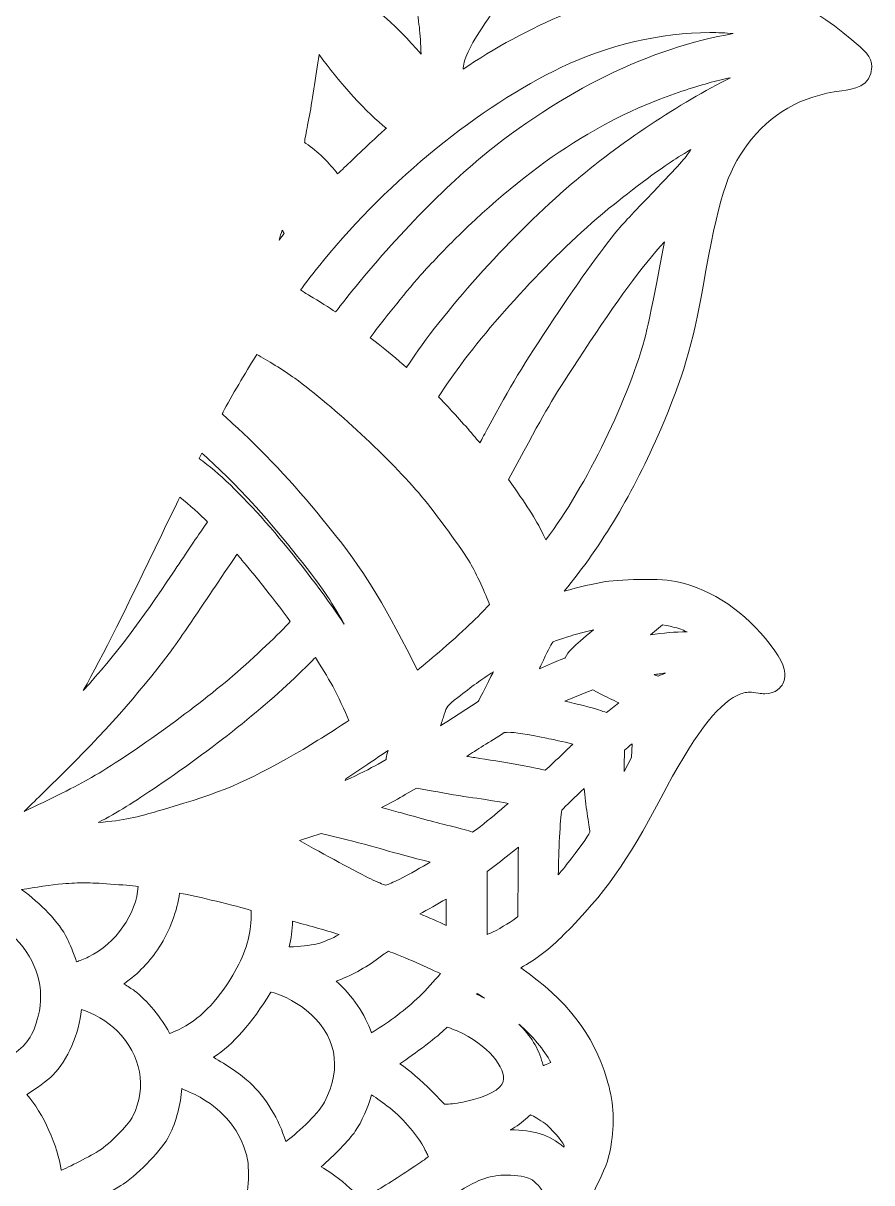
# Model space of a CAD drawing. Header units: inches. Extents: x -31 to 539, y 494 to 599.
# Drawn here: x 273.79 to 304.33, y 515.79 to 557.51 of the extents above; entities that cross this region are included whole.
import ezdxf

# ---------------------------------------------------------------- set-up
doc = ezdxf.new("R2010")
doc.units = ezdxf.units.IN
doc.header["$MEASUREMENT"] = 0
doc.layers.add('Feather', color=7, linetype='Continuous')

msp = doc.modelspace()

# ---------------------------------------------------------------- linework, layer by layer
at = {"layer": 'Feather', "lineweight": 0}
for points, knots in [([(303.615, 556.913), (301.877, 558.362), (300.657, 558.827), (298.592, 558.827), (298.442, 558.827), (298.282, 558.825), (298.117, 558.82), (297.022, 558.786), (296.272, 558.691), (295.437, 558.478), (295.388, 558.465), (295.338, 558.452), (295.291, 558.441), (295.161, 559.661), (294.996, 560.38), (294.533, 561.794), (294.021, 563.355), (293.362, 564.766), (292.101, 566.999), (291.462, 568.13), (289.687, 571.624), (289.266, 572.579), (288.834, 573.558), (288.352, 574.886), (288.168, 575.6), (287.981, 576.323), (287.935, 577.32), (288.058, 577.97), (288.177, 578.6), (288.404, 579.261), (288.622, 579.615), (288.747, 579.818), (289.127, 580.433), (288.673, 580.888), (288.53, 581.03), (288.357, 581.103), (288.159, 581.103), (287.91, 581.103), (287.637, 580.984), (287.22, 580.766), (286.026, 580.14), (285.25, 579.472), (284.626, 578.532), (283.862, 577.383), (283.282, 575.619), (282.948, 573.432), (282.948, 573.432), (282.936, 573.353), (282.936, 573.353), (282.933, 573.358), (282.93, 573.363), (282.928, 573.368), (282.256, 574.503), (280.923, 576.503), (280.186, 577.482), (278.981, 579.084), (277.038, 581.322), (275.666, 582.687), (272.86, 585.479), (270.854, 586.891), (267.077, 588.73), (265.64, 589.43), (265.055, 589.676), (262.908, 590.483), (261.358, 591.066), (260.877, 591.291), (260.2, 591.754), (258.68, 592.793), (257.955, 594.091), (258.045, 595.61), (258.063, 595.919), (258.116, 596.374), (258.16, 596.606), (258.317, 597.425), (258.388, 597.799), (258.059, 598.094), (257.883, 598.251), (257.691, 598.324), (257.453, 598.324), (257.421, 598.324), (257.387, 598.323), (257.351, 598.32), (256.829, 598.283), (255.395, 596.872), (255.382, 596.858), (254.575, 596.012), (254.054, 595.117), (253.742, 594.041), (253.497, 593.193), (253.442, 592.794), (253.438, 591.794), (253.437, 591.622), (253.434, 591.471), (253.43, 591.345), (253.291, 591.364), (253.12, 591.39), (252.923, 591.423), (251.78, 591.611), (250.651, 591.695), (249.262, 591.695), (248.928, 591.695), (248.584, 591.69), (248.209, 591.681), (246.413, 591.633), (246.342, 591.629), (245.654, 591.537), (241.603, 590.994), (239.881, 590.665), (237.639, 590.007), (234.839, 589.185), (232.251, 588.125), (229.494, 586.672), (225.988, 584.823), (224.854, 584.306), (222.752, 583.598), (221.38, 583.135), (220.415, 582.947), (219.42, 582.947), (219.162, 582.947), (218.897, 582.959), (218.61, 582.984), (217.766, 583.059), (217.266, 583.188), (216.766, 583.46), (215.954, 583.9), (215.761, 584.005), (215.517, 584.005), (215.438, 584.005), (215.373, 583.991), (215.331, 583.98), (215.083, 583.918), (214.667, 583.719), (214.668, 583.086), (214.668, 582.625), (215.077, 581.204), (215.328, 580.69), (215.872, 579.574), (217.14, 578.643), (219.096, 577.925), (219.136, 577.91), (219.175, 577.896), (219.214, 577.881), (218.437, 577.339), (217.577, 576.564), (217.013, 575.887), (216.497, 575.266), (215.379, 573.698), (214.798, 572.781), (214.309, 572.009), (213.766, 570.946), (213.091, 569.435), (212.126, 567.275), (211.346, 566.068), (210.4, 565.268), (209.843, 564.797), (209.029, 564.468), (208.42, 564.468), (208.4, 564.468), (208.38, 564.468), (208.361, 564.469), (208.124, 564.478), (207.843, 564.487), (207.737, 564.49), (207.726, 564.49), (207.716, 564.491), (207.706, 564.491), (207.349, 564.491), (207.164, 564.31), (207.085, 564.203), (206.661, 563.623), (207.135, 563.177), (207.516, 562.819), (208.06, 562.308), (208.747, 561.92), (209.449, 561.729), (209.82, 561.628), (210.528, 561.582), (211.065, 561.582), (211.228, 561.582), (211.444, 561.587), (211.646, 561.604), (211.36, 560.836), (211.3, 560.609), (211.039, 559.327), (210.73, 557.815), (210.656, 557.009), (210.66, 555.218), (210.664, 553.557), (210.77, 552.139), (211.005, 550.621), (211.284, 548.817), (211.515, 547.907), (212.035, 546.566), (212.584, 545.152), (214.006, 542.507), (214.8, 541.421), (215.444, 540.54), (216.891, 539.211), (218.026, 538.458), (218.817, 537.934), (221.799, 536.386), (222.313, 536.309), (222.393, 536.297), (222.472, 536.291), (222.547, 536.291), (222.977, 536.291), (223.319, 536.496), (223.461, 536.838), (223.648, 537.29), (223.434, 537.616), (223.082, 538.155), (222.143, 539.592), (221.814, 541.293), (222.017, 543.673), (222.168, 545.444), (222.528, 546.66), (223.445, 548.491), (224.202, 550.003), (225.067, 551.294), (226.338, 552.811), (227, 553.6), (227.5, 554.293), (227.865, 554.931), (227.869, 554.207), (227.83, 553.371), (227.731, 552.906), (227.428, 551.494), (227.024, 550.691), (226.129, 549.726), (225.605, 549.161), (225.605, 549.031), (225.605, 548.904), (225.605, 548.555), (226.002, 548.07), (226.392, 548.07), (226.537, 548.07), (226.642, 548.07), (229.311, 549.375), (230.321, 549.869), (232.006, 550.859), (232.917, 551.494), (234.742, 552.766), (235.825, 553.87), (236.913, 555.566), (237.928, 557.148), (238.589, 558.918), (239.058, 561.352), (239.153, 561.022), (239.264, 560.667), (239.391, 560.287), (239.755, 559.205), (239.955, 558.609), (240.567, 558.609), (241.2, 558.609), (241.375, 559.296), (241.45, 559.589), (241.583, 560.112), (241.792, 560.551), (242.193, 561.153), (242.811, 562.081), (243.352, 562.541), (244.952, 563.498), (245.649, 563.915), (246.442, 564.23), (246.785, 564.315), (246.859, 564.208), (246.966, 564.045), (247.092, 563.836), (248.307, 561.824), (250.123, 559.968), (252.197, 558.59), (252.071, 558.621), (251.952, 558.652), (251.847, 558.683), (251.397, 558.817), (251.163, 558.881), (250.965, 558.881), (250.75, 558.881), (250.607, 558.805), (250.506, 558.739), (250.194, 558.534), (250.158, 558.255), (250.158, 558.063), (250.158, 557.679), (250.364, 557.464), (250.814, 556.994), (251.767, 556.001), (252.211, 555.366), (252.796, 554.165), (253.677, 552.353), (254.127, 550.835), (254.981, 546.78), (255.597, 543.856), (255.925, 542.648), (256.577, 540.903), (256.762, 540.407), (257.047, 539.753), (257.323, 539.176), (255.59, 540.345), (254.567, 541.295), (253.866, 542.368), (253.079, 543.574), (252.609, 544.877), (252.608, 545.855), (252.607, 546.433), (252.25, 546.869), (251.776, 546.869), (251.553, 546.869), (251.337, 546.768), (251.166, 546.584), (250.679, 546.058), (250.227, 543.744), (250.043, 542.318), (249.938, 541.506), (249.922, 541.154), (249.949, 540.224), (249.966, 539.614), (250.023, 538.794), (250.074, 538.395), (250.178, 537.59), (250.549, 536.061), (250.921, 534.913), (251.328, 533.652), (252.027, 531.975), (252.709, 530.583), (252.097, 531.114), (251.723, 531.451), (251.592, 531.588), (250.744, 532.476), (250.307, 533.385), (250.034, 534.832), (249.906, 535.512), (249.795, 536.098), (249.147, 536.098), (249.116, 536.098), (249.084, 536.097), (249.049, 536.094), (248.409, 536.041), (248.322, 535.578), (248.163, 534.736), (248.048, 534.128), (248.026, 533.799), (248.024, 532.661), (248.021, 531.108), (248.117, 530.473), (248.534, 529.263), (248.992, 527.935), (249.507, 527.058), (250.433, 526.029), (251.246, 525.127), (251.958, 524.505), (253.055, 523.765), (252.716, 523.757), (252.403, 523.72), (252.144, 523.657), (250.624, 523.285), (249.548, 522.174), (249.113, 520.529), (248.958, 519.941), (248.942, 518.358), (249.086, 517.84), (249.265, 517.201), (249.613, 516.632), (250.15, 516.101), (250.99, 515.27), (251.821, 514.874), (252.846, 514.816), (253.002, 514.807), (253.146, 514.803), (253.275, 514.803), (253.903, 514.803), (254.272, 514.904), (254.51, 515.142), (254.672, 515.304), (254.753, 515.486), (254.752, 515.683), (254.75, 516.004), (254.542, 516.267), (254.159, 516.639), (253.751, 517.037), (253.667, 517.224), (253.644, 517.469), (253.61, 517.816), (253.95, 518.26), (254.318, 518.348), (254.404, 518.368), (254.504, 518.379), (254.607, 518.379), (254.799, 518.379), (254.994, 518.341), (255.116, 518.279), (255.605, 518.029), (256.302, 516.921), (256.628, 515.359), (256.663, 515.193), (256.723, 514.912), (256.768, 514.717), (256.575, 514.529), (256.108, 514.14), (255.81, 513.891), (254.089, 512.454), (251.958, 510.856), (250.508, 509.914), (249.167, 509.043), (248.861, 508.85), (247.988, 508.329), (245.257, 506.701), (242.709, 505.41), (239.467, 504.013), (236.306, 502.651), (231.756, 501.056), (229.11, 500.383), (226.677, 499.764), (224.053, 499.309), (221.72, 499.103), (219.965, 498.948), (219.323, 498.76), (218.731, 498.226), (218.343, 497.877), (218.146, 497.438), (218.144, 496.922), (218.142, 496.411), (218.265, 496.039), (218.57, 495.636), (219.254, 494.734), (220.89, 494.398), (222.143, 494.275), (222.267, 494.263), (222.469, 494.257), (222.76, 494.257), (223.618, 494.257), (225.066, 494.311), (225.579, 494.379), (227.391, 494.617), (229.227, 495.091), (231.533, 495.916), (233.204, 496.514), (234.266, 496.964), (237.842, 498.588), (238.688, 498.973), (241.181, 500.244), (242.44, 500.934), (246.2, 502.994), (248.894, 504.786), (251.448, 506.926), (254.81, 509.744), (256.472, 511.26), (257.799, 512.719), (257.874, 512.801), (257.939, 512.867), (257.989, 512.914), (258.123, 512.884), (258.318, 512.844), (258.605, 512.791), (259.862, 512.559), (260.352, 512.327), (260.987, 511.666), (261.621, 511.005), (261.985, 510.189), (261.936, 509.537), (261.889, 508.914), (261.603, 508.447), (261.189, 508.319), (260.637, 508.148), (260.263, 508.007), (260.104, 507.624), (259.979, 507.322), (259.915, 506.716), (260.895, 506.051), (261.461, 505.667), (261.902, 505.516), (262.579, 505.475), (262.68, 505.469), (262.777, 505.466), (262.869, 505.466), (263.627, 505.466), (264.212, 505.674), (264.889, 506.184), (265.561, 506.69), (266.114, 507.61), (266.333, 508.584), (266.436, 509.046), (266.452, 509.672), (266.39, 510.295), (268.215, 508.648), (269.132, 507.968), (270.271, 507.412), (271, 507.056), (271.655, 506.823), (272.689, 506.552), (273.269, 506.4), (273.973, 506.313), (274.622, 506.313), (275.009, 506.313), (275.357, 506.342), (275.656, 506.401), (276.456, 506.558), (277.145, 506.918), (277.648, 507.442), (277.93, 507.736), (278.356, 508.18), (277.96, 508.722), (277.752, 509.007), (277.454, 509.023), (276.862, 509.054), (275.263, 509.139), (273.493, 509.879), (272.007, 511.084), (271.796, 511.255), (271.577, 511.446), (271.367, 511.638), (272.105, 511.412), (272.907, 511.24), (273.847, 511.102), (274.347, 511.029), (275.433, 510.996), (276.288, 510.996), (276.895, 510.996), (277.404, 511.012), (277.721, 511.041), (279.862, 511.237), (282.186, 511.741), (283.642, 512.324), (284.423, 512.637), (286.644, 513.691), (287.188, 514.007), (287.431, 514.149), (288.082, 514.566), (288.639, 514.938), (290.035, 515.869), (290.314, 515.981), (290.904, 516.056), (290.995, 516.067), (291.096, 516.073), (291.204, 516.073), (291.575, 516.073), (291.911, 516.004), (292.038, 515.939), (292.209, 515.852), (292.467, 515.588), (292.607, 515.272), (292.724, 515.006), (292.877, 514.748), (293.19, 514.67), (293.266, 514.651), (293.336, 514.641), (293.404, 514.641), (293.926, 514.641), (294.166, 515.141), (294.47, 515.772), (294.813, 516.487), (294.878, 516.684), (294.966, 517.279), (295.081, 518.056), (295.027, 518.77), (294.795, 519.527), (294.297, 521.158), (293.364, 522.365), (291.694, 523.527), (292.246, 523.825), (292.72, 524.19), (293.249, 524.721), (294.728, 526.207), (295.51, 527.307), (296.736, 529.628), (297.927, 531.882), (298.725, 532.953), (299.492, 533.326), (299.667, 533.412), (299.787, 533.443), (299.935, 533.443), (300.022, 533.443), (300.121, 533.433), (300.249, 533.409), (300.331, 533.394), (300.409, 533.387), (300.482, 533.387), (300.9, 533.387), (301.074, 533.637), (301.13, 533.745), (301.289, 534.054), (301.196, 534.444), (300.845, 534.936), (299.981, 536.147), (298.826, 537.005), (297.593, 537.352), (297.141, 537.479), (296.875, 537.497), (296.131, 537.497), (296.131, 537.497), (296.121, 537.497), (296.121, 537.497), (295.671, 537.497), (295.033, 537.469), (294.746, 537.421), (294.329, 537.352), (293.774, 537.221), (293.261, 537.076), (294.646, 538.761), (295.733, 540.59), (296.734, 542.904), (297.536, 544.76), (297.878, 545.913), (298.257, 548.047), (298.816, 551.194), (299.113, 552.145), (299.847, 553.133), (300.687, 554.264), (301.77, 554.883), (303.255, 555.082), (303.632, 555.132), (304.334, 555.226), (304.334, 555.939), (304.334, 556.313), (304.063, 556.539), (303.615, 556.913)], [0, 0, 0, 0, 1, 1, 1, 2, 2, 2, 3, 3, 3, 4, 4, 4, 5, 5, 5, 6, 6, 6, 7, 7, 7, 8, 8, 8, 9, 9, 9, 10, 10, 10, 11, 11, 11, 12, 12, 12, 13, 13, 13, 14, 14, 14, 15, 15, 15, 16, 16, 16, 17, 17, 17, 18, 18, 18, 19, 19, 19, 20, 20, 20, 21, 21, 21, 22, 22, 22, 23, 23, 23, 24, 24, 24, 25, 25, 25, 26, 26, 26, 27, 27, 27, 28, 28, 28, 29, 29, 29, 30, 30, 30, 31, 31, 31, 32, 32, 32, 33, 33, 33, 34, 34, 34, 35, 35, 35, 36, 36, 36, 37, 37, 37, 38, 38, 38, 39, 39, 39, 40, 40, 40, 41, 41, 41, 42, 42, 42, 43, 43, 43, 44, 44, 44, 45, 45, 45, 46, 46, 46, 47, 47, 47, 48, 48, 48, 49, 49, 49, 50, 50, 50, 51, 51, 51, 52, 52, 52, 53, 53, 53, 54, 54, 54, 55, 55, 55, 56, 56, 56, 57, 57, 57, 58, 58, 58, 59, 59, 59, 60, 60, 60, 61, 61, 61, 62, 62, 62, 63, 63, 63, 64, 64, 64, 65, 65, 65, 66, 66, 66, 67, 67, 67, 68, 68, 68, 69, 69, 69, 70, 70, 70, 71, 71, 71, 72, 72, 72, 73, 73, 73, 74, 74, 74, 75, 75, 75, 76, 76, 76, 77, 77, 77, 78, 78, 78, 79, 79, 79, 80, 80, 80, 81, 81, 81, 82, 82, 82, 83, 83, 83, 84, 84, 84, 85, 85, 85, 86, 86, 86, 87, 87, 87, 88, 88, 88, 89, 89, 89, 90, 90, 90, 91, 91, 91, 92, 92, 92, 93, 93, 93, 94, 94, 94, 95, 95, 95, 96, 96, 96, 97, 97, 97, 98, 98, 98, 99, 99, 99, 100, 100, 100, 101, 101, 101, 102, 102, 102, 103, 103, 103, 104, 104, 104, 105, 105, 105, 106, 106, 106, 107, 107, 107, 108, 108, 108, 109, 109, 109, 110, 110, 110, 111, 111, 111, 112, 112, 112, 113, 113, 113, 114, 114, 114, 115, 115, 115, 116, 116, 116, 117, 117, 117, 118, 118, 118, 119, 119, 119, 120, 120, 120, 121, 121, 121, 122, 122, 122, 123, 123, 123, 124, 124, 124, 125, 125, 125, 126, 126, 126, 127, 127, 127, 128, 128, 128, 129, 129, 129, 130, 130, 130, 131, 131, 131, 132, 132, 132, 133, 133, 133, 134, 134, 134, 135, 135, 135, 136, 136, 136, 137, 137, 137, 138, 138, 138, 139, 139, 139, 140, 140, 140, 141, 141, 141, 142, 142, 142, 143, 143, 143, 144, 144, 144, 145, 145, 145, 146, 146, 146, 147, 147, 147, 148, 148, 148, 149, 149, 149, 150, 150, 150, 151, 151, 151, 152, 152, 152, 153, 153, 153, 154, 154, 154, 155, 155, 155, 156, 156, 156, 157, 157, 157, 158, 158, 158, 159, 159, 159, 160, 160, 160, 161, 161, 161, 162, 162, 162, 163, 163, 163, 164, 164, 164, 165, 165, 165, 166, 166, 166, 167, 167, 167, 168, 168, 168, 169, 169, 169, 170, 170, 170, 171, 171, 171, 172, 172, 172, 173, 173, 173, 174, 174, 174, 175, 175, 175, 176, 176, 176, 177, 177, 177, 178, 178, 178, 179, 179, 179, 180, 180, 180, 181, 181, 181, 182, 182, 182, 183, 183, 183, 184, 184, 184, 185, 185, 185, 186, 186, 186, 187, 187, 187, 188, 188, 188, 189, 189, 189, 190, 190, 190, 191, 191, 191, 192, 192, 192, 193, 193, 193, 194, 194, 194, 195, 195, 195, 196, 196, 196, 197, 197, 197, 198, 198, 198, 199, 199, 199, 200, 200, 200, 201, 201, 201, 202, 202, 202, 203, 203, 203, 204, 204, 204, 205, 205, 205, 205]), ([(292.573, 562.395), (292.706, 562.059), (292.845, 561.681), (292.971, 561.298), (293.419, 559.942), (293.626, 559.001), (293.641, 558.246), (293.641, 558.246), (293.646, 557.988), (293.646, 557.988), (293.646, 557.988), (293.28, 557.838), (293.28, 557.838), (292.102, 557.354), (290.697, 556.591), (289.618, 555.852), (289.623, 555.887), (289.627, 555.923), (289.632, 555.961), (289.683, 556.343), (289.983, 556.903), (290.636, 557.834), (291.681, 559.323), (292.308, 560.794), (292.573, 562.395)], [0, 0, 0, 0, 1, 1, 1, 2, 2, 2, 3, 3, 3, 4, 4, 4, 5, 5, 5, 6, 6, 6, 7, 7, 7, 8, 8, 8, 8]), ([(287.221, 559.918), (287.415, 559.843), (287.57, 559.782), (287.683, 559.737), (287.775, 559.199), (287.988, 557.829), (288.046, 557.368), (288.078, 557.11), (288.098, 556.74), (288.108, 556.391), (287.249, 557.433), (285.974, 558.519), (284.857, 559.133), (284.857, 559.133), (284.68, 559.23), (284.68, 559.23), (284.68, 559.23), (284.68, 561.439), (284.68, 561.439), (285.465, 560.734), (286.127, 560.344), (287.221, 559.918)], [0, 0, 0, 0, 1, 1, 1, 2, 2, 2, 3, 3, 3, 4, 4, 4, 5, 5, 5, 6, 6, 6, 7, 7, 7, 7]), ([(290.248, 552.667), (288.713, 551.403), (286.637, 549.211), (285.201, 547.336), (285.138, 547.253), (285.081, 547.181), (285.032, 547.122), (284.832, 547.261), (284.423, 547.514), (284.101, 547.705), (283.969, 547.784), (283.857, 547.853), (283.765, 547.911), (283.942, 548.148), (284.224, 548.512), (284.599, 548.974), (286.939, 551.854), (290.221, 554.517), (293.164, 555.925), (294.823, 556.718), (296.767, 557.173), (298.499, 557.173), (298.795, 557.173), (299.078, 557.16), (299.346, 557.133), (296.404, 556.648), (293.164, 555.069), (290.248, 552.667)], [0, 0, 0, 0, 1, 1, 1, 2, 2, 2, 3, 3, 3, 4, 4, 4, 5, 5, 5, 6, 6, 6, 7, 7, 7, 8, 8, 8, 9, 9, 9, 9]), ([(284.024, 553.836), (284.024, 553.836), (284.071, 554.079), (284.071, 554.079), (284.176, 554.627), (284.329, 555.6), (284.436, 556.38), (285.17, 555.367), (286.182, 554.25), (286.856, 553.736), (286.858, 553.734), (286.86, 553.733), (286.862, 553.731), (286.642, 553.548), (286.116, 553.06), (285.641, 552.598), (285.43, 552.393), (285.245, 552.218), (285.102, 552.085), (284.825, 552.471), (284.373, 552.91), (283.961, 553.185), (283.944, 553.196), (283.928, 553.207), (283.912, 553.217), (283.929, 553.346), (283.973, 553.577), (284.024, 553.836)], [0, 0, 0, 0, 1, 1, 1, 2, 2, 2, 3, 3, 3, 4, 4, 4, 5, 5, 5, 6, 6, 6, 7, 7, 7, 8, 8, 8, 9, 9, 9, 9]), ([(293.527, 551.728), (291.426, 549.929), (289.055, 547.319), (287.76, 545.383), (287.694, 545.285), (287.635, 545.199), (287.582, 545.124), (287.537, 545.163), (287.486, 545.206), (287.431, 545.254), (287.157, 545.496), (286.719, 545.856), (286.454, 546.056), (286.388, 546.106), (286.329, 546.153), (286.277, 546.195), (286.603, 546.64), (287.31, 547.536), (287.978, 548.314), (288.241, 548.621), (288.834, 549.248), (289.3, 549.712), (291.979, 552.382), (294.66, 554.131), (297.497, 555.062), (298.198, 555.291), (298.739, 555.446), (299.252, 555.549), (297.426, 554.638), (295.261, 553.214), (293.527, 551.728)], [0, 0, 0, 0, 1, 1, 1, 2, 2, 2, 3, 3, 3, 4, 4, 4, 5, 5, 5, 6, 6, 6, 7, 7, 7, 8, 8, 8, 9, 9, 9, 10, 10, 10, 10]), ([(296.613, 551.591), (296.05, 551.005), (295.4, 550.32), (295.287, 550.189), (294.767, 549.581), (293.804, 548.249), (292.89, 546.875), (291.756, 545.171), (291.335, 544.475), (290.52, 542.959), (290.408, 542.751), (290.308, 542.567), (290.224, 542.414), (290.188, 542.456), (290.149, 542.502), (290.108, 542.551), (289.813, 542.905), (289.325, 543.45), (289.021, 543.767), (289.021, 543.767), (288.734, 544.066), (288.734, 544.066), (288.734, 544.066), (289.039, 544.521), (289.039, 544.521), (290.241, 546.313), (292.51, 548.821), (294.435, 550.484), (295.096, 551.055), (296.314, 551.987), (297.042, 552.478), (297.219, 552.597), (297.505, 552.777), (297.816, 552.968), (297.678, 552.72), (297.468, 552.48), (296.613, 551.591)], [0, 0, 0, 0, 1, 1, 1, 2, 2, 2, 3, 3, 3, 4, 4, 4, 5, 5, 5, 6, 6, 6, 7, 7, 7, 8, 8, 8, 9, 9, 9, 10, 10, 10, 11, 11, 11, 12, 12, 12, 12]), ([(283.106, 550.069), (283.134, 550.022), (283.159, 549.978), (283.181, 549.942), (283.136, 549.885), (283.072, 549.801), (282.995, 549.701), (283.035, 549.833), (283.072, 549.957), (283.106, 550.069)], [0, 0, 0, 0, 1, 1, 1, 2, 2, 2, 3, 3, 3, 3]), ([(296.208, 546.353), (295.613, 544.053), (294.055, 540.856), (292.6, 538.919), (292.36, 539.453), (292.012, 540.028), (291.494, 540.753), (291.494, 540.753), (291.255, 541.089), (291.255, 541.089), (291.255, 541.089), (291.808, 542.11), (291.808, 542.11), (292.749, 543.846), (292.809, 543.947), (293.968, 545.712), (295.152, 547.516), (296.055, 548.744), (296.866, 549.644), (296.629, 548.373), (296.299, 546.704), (296.208, 546.353)], [0, 0, 0, 0, 1, 1, 1, 2, 2, 2, 3, 3, 3, 4, 4, 4, 5, 5, 5, 6, 6, 6, 7, 7, 7, 7]), ([(281.037, 543.626), (281.346, 544.202), (281.906, 545.134), (282.198, 545.59), (282.551, 545.397), (283.156, 545.029), (283.559, 544.738), (284.949, 543.736), (287.041, 541.789), (288.127, 540.486), (288.638, 539.874), (289.602, 538.555), (289.875, 538.095), (290.091, 537.732), (290.444, 536.941), (290.568, 536.602), (290.345, 536.339), (289.723, 535.723), (288.882, 534.995), (288.583, 534.737), (288.196, 534.413), (287.977, 534.239), (287.977, 534.239), (287.605, 534.961), (287.605, 534.961), (286.493, 537.118), (285.949, 537.958), (284.539, 539.697), (283.579, 540.881), (282.292, 542.248), (281.338, 543.099), (281.173, 543.246), (281.042, 543.368), (280.95, 543.455), (280.971, 543.5), (281, 543.556), (281.037, 543.626)], [0, 0, 0, 0, 1, 1, 1, 2, 2, 2, 3, 3, 3, 4, 4, 4, 5, 5, 5, 6, 6, 6, 7, 7, 7, 8, 8, 8, 9, 9, 9, 10, 10, 10, 11, 11, 11, 12, 12, 12, 12]), ([(280.213, 542.047), (280.659, 541.651), (281.445, 540.892), (281.998, 540.29), (282.91, 539.297), (284.158, 537.756), (284.669, 536.993), (284.857, 536.712), (285.095, 536.317), (285.343, 535.885), (283.874, 538.081), (281.788, 540.567), (280.401, 541.638), (280.294, 541.72), (280.2, 541.794), (280.122, 541.854), (280.149, 541.915), (280.181, 541.982), (280.213, 542.047)], [0, 0, 0, 0, 1, 1, 1, 2, 2, 2, 3, 3, 3, 4, 4, 4, 5, 5, 5, 6, 6, 6, 6]), ([(278.771, 539.114), (279.055, 539.705), (279.279, 540.158), (279.43, 540.455), (279.743, 540.2), (280.179, 539.814), (280.421, 539.576), (280.373, 539.501), (280.312, 539.411), (280.241, 539.309), (280.04, 539.02), (279.561, 538.31), (279.173, 537.726), (278.029, 536.004), (277.139, 534.823), (275.95, 533.501), (276.666, 534.789), (277.482, 536.428), (278.771, 539.114)], [0, 0, 0, 0, 1, 1, 1, 2, 2, 2, 3, 3, 3, 4, 4, 4, 5, 5, 5, 6, 6, 6, 6]), ([(275.148, 530.454), (276.606, 531.879), (277.989, 533.435), (279.043, 534.836), (279.236, 535.092), (279.902, 536.06), (280.527, 536.992), (280.946, 537.619), (281.279, 538.107), (281.486, 538.406), (281.544, 538.338), (281.604, 538.265), (281.66, 538.198), (282.529, 537.154), (283.145, 536.349), (283.396, 535.984), (283.037, 535.591), (282.113, 534.694), (281.337, 534.033), (279.859, 532.774), (277.624, 531.167), (276.249, 530.376), (275.701, 530.06), (274.736, 529.579), (273.819, 529.155), (274.19, 529.518), (274.631, 529.949), (275.148, 530.454)], [0, 0, 0, 0, 1, 1, 1, 2, 2, 2, 3, 3, 3, 4, 4, 4, 5, 5, 5, 6, 6, 6, 7, 7, 7, 8, 8, 8, 9, 9, 9, 9]), ([(294.315, 535.681), (293.552, 535.055), (293.398, 534.897), (293.301, 534.682), (293.277, 534.669), (293.226, 534.646), (293.116, 534.605), (292.963, 534.548), (292.67, 534.422), (292.367, 534.285), (292.393, 534.341), (292.419, 534.395), (292.443, 534.446), (292.646, 534.878), (292.769, 535.138), (292.847, 535.238), (292.868, 535.264), (292.872, 535.268), (293.053, 535.326), (293.102, 535.342), (293.156, 535.359), (293.217, 535.379), (293.543, 535.49), (293.938, 535.595), (294.315, 535.681)], [0, 0, 0, 0, 1, 1, 1, 2, 2, 2, 3, 3, 3, 4, 4, 4, 5, 5, 5, 6, 6, 6, 7, 7, 7, 8, 8, 8, 8]), ([(296.8, 535.868), (296.8, 535.868), (296.934, 535.844), (296.934, 535.844), (297.094, 535.816), (297.367, 535.741), (297.519, 535.684), (297.567, 535.665), (297.623, 535.64), (297.682, 535.61), (297.682, 535.61), (297.678, 535.61), (297.678, 535.61), (297.247, 535.61), (296.832, 535.579), (296.369, 535.51), (296.369, 535.51), (296.8, 535.868), (296.8, 535.868)], [0, 0, 0, 0, 1, 1, 1, 2, 2, 2, 3, 3, 3, 4, 4, 4, 5, 5, 5, 6, 6, 6, 6]), ([(278.833, 529.224), (277.793, 528.918), (277.468, 528.841), (276.491, 528.752), (277.186, 529.123), (277.758, 529.48), (278.62, 530.064), (280.806, 531.543), (282.744, 533.105), (284.077, 534.464), (284.162, 534.551), (284.238, 534.625), (284.305, 534.688), (284.492, 534.402), (284.748, 533.985), (284.928, 533.655), (285.11, 533.321), (285.37, 532.759), (285.509, 532.429), (285.117, 532.158), (284.272, 531.62), (283.6, 531.237), (281.727, 530.171), (280.969, 529.851), (278.833, 529.224)], [0, 0, 0, 0, 1, 1, 1, 2, 2, 2, 3, 3, 3, 4, 4, 4, 5, 5, 5, 6, 6, 6, 7, 7, 7, 8, 8, 8, 8]), ([(288.806, 532.237), (288.863, 532.39), (288.912, 532.532), (288.943, 532.635), (289.036, 532.939), (289.036, 532.939), (289.437, 533.256), (289.906, 533.629), (290.308, 533.919), (290.711, 534.176), (290.706, 534.166), (290.169, 533.104), (290.169, 533.104), (290.169, 533.104), (289.034, 532.382), (289.034, 532.382), (288.955, 532.331), (288.879, 532.283), (288.806, 532.237)], [0, 0, 0, 0, 1, 1, 1, 2, 2, 2, 3, 3, 3, 4, 4, 4, 5, 5, 5, 6, 6, 6, 6]), ([(296.64, 534.02), (296.602, 534.034), (296.555, 534.052), (296.503, 534.074), (296.558, 534.082), (296.615, 534.09), (296.675, 534.099), (296.755, 534.11), (296.833, 534.119), (296.911, 534.128), (296.795, 534.079), (296.703, 534.043), (296.64, 534.02)], [0, 0, 0, 0, 1, 1, 1, 2, 2, 2, 3, 3, 3, 4, 4, 4, 4]), ([(295.226, 533.063), (295.147, 533), (295.069, 532.936), (295.003, 532.88), (294.919, 532.809), (294.841, 532.753), (294.786, 532.716), (294.713, 532.736), (294.611, 532.767), (294.495, 532.808), (294.251, 532.893), (293.71, 533.026), (293.282, 533.116), (293.511, 533.217), (293.753, 533.318), (293.977, 533.403), (293.977, 533.403), (294.292, 533.522), (294.292, 533.522), (294.292, 533.522), (294.576, 533.377), (294.576, 533.377), (294.761, 533.281), (295.014, 533.16), (295.226, 533.063)], [0, 0, 0, 0, 1, 1, 1, 2, 2, 2, 3, 3, 3, 4, 4, 4, 5, 5, 5, 6, 6, 6, 7, 7, 7, 8, 8, 8, 8]), ([(291.82, 530.792), (291.305, 530.889), (290.707, 530.99), (290.221, 531.062), (290.06, 531.086), (289.901, 531.11), (289.754, 531.133), (290.105, 531.36), (290.564, 531.652), (291.104, 531.989), (291.116, 531.992), (291.155, 532), (291.236, 532), (291.484, 532), (291.913, 531.933), (292.626, 531.785), (292.814, 531.746), (293.231, 531.66), (293.571, 531.578), (293.467, 531.474), (293.345, 531.356), (293.211, 531.228), (293.013, 531.038), (292.736, 530.774), (292.577, 530.637), (292.427, 530.675), (292.195, 530.722), (291.82, 530.792)], [0, 0, 0, 0, 1, 1, 1, 2, 2, 2, 3, 3, 3, 4, 4, 4, 5, 5, 5, 6, 6, 6, 7, 7, 7, 8, 8, 8, 9, 9, 9, 9]), ([(295.423, 530.744), (295.424, 531.001), (295.425, 531.246), (295.434, 531.36), (295.494, 531.41), (295.596, 531.495), (295.71, 531.59), (295.71, 531.59), (295.688, 531.098), (295.688, 531.098), (295.688, 531.098), (295.423, 530.589), (295.423, 530.589), (295.422, 530.639), (295.422, 530.691), (295.423, 530.744)], [0, 0, 0, 0, 1, 1, 1, 2, 2, 2, 3, 3, 3, 4, 4, 4, 5, 5, 5, 5]), ([(285.421, 530.285), (285.408, 530.279), (285.394, 530.273), (285.382, 530.267), (285.382, 530.267), (285.396, 530.327), (285.396, 530.327), (285.396, 530.327), (286.191, 530.855), (286.191, 530.855), (286.428, 531.013), (286.685, 531.188), (286.919, 531.349), (286.889, 531.244), (286.866, 531.148), (286.856, 531.074), (286.856, 531.074), (286.849, 531.02), (286.849, 531.02), (286.849, 531.02), (286.562, 530.855), (286.562, 530.855), (286.31, 530.711), (285.787, 530.45), (285.421, 530.285)], [0, 0, 0, 0, 1, 1, 1, 2, 2, 2, 3, 3, 3, 4, 4, 4, 5, 5, 5, 6, 6, 6, 7, 7, 7, 8, 8, 8, 8]), ([(290.245, 528.614), (290.107, 528.506), (290.016, 528.443), (289.957, 528.405), (289.811, 528.463), (289.571, 528.532), (289.158, 528.631), (288.749, 528.729), (287.947, 528.943), (287.369, 529.109), (287.153, 529.171), (286.912, 529.238), (286.689, 529.299), (286.992, 529.455), (287.323, 529.632), (287.54, 529.757), (287.54, 529.757), (287.948, 529.992), (287.948, 529.992), (287.948, 529.992), (288.541, 529.883), (288.541, 529.883), (288.962, 529.806), (289.603, 529.7), (289.971, 529.647), (290.35, 529.593), (290.843, 529.512), (291.24, 529.442), (290.939, 529.18), (290.563, 528.864), (290.245, 528.614)], [0, 0, 0, 0, 1, 1, 1, 2, 2, 2, 3, 3, 3, 4, 4, 4, 5, 5, 5, 6, 6, 6, 7, 7, 7, 8, 8, 8, 9, 9, 9, 10, 10, 10, 10]), ([(293.349, 527.239), (293.239, 527.102), (293.139, 526.98), (293.047, 526.871), (293.059, 527.714), (293.115, 528.866), (293.175, 529.201), (293.309, 529.343), (293.661, 529.68), (293.985, 529.982), (294.006, 529.693), (294.043, 529.356), (294.085, 529.086), (294.134, 528.778), (294.169, 528.529), (294.185, 528.405), (294.095, 528.238), (293.804, 527.809), (293.349, 527.239)], [0, 0, 0, 0, 1, 1, 1, 2, 2, 2, 3, 3, 3, 4, 4, 4, 5, 5, 5, 6, 6, 6, 6]), ([(286.786, 527.774), (287.16, 527.663), (287.869, 527.473), (288.365, 527.349), (288.388, 527.344), (288.411, 527.338), (288.434, 527.332), (288.129, 527.144), (287.738, 526.921), (287.317, 526.709), (287.106, 526.604), (286.93, 526.53), (286.835, 526.495), (286.733, 526.531), (286.538, 526.61), (286.302, 526.723), (285.838, 526.946), (284.569, 527.636), (283.735, 528.104), (283.735, 528.104), (284.511, 528.361), (284.511, 528.361), (284.511, 528.361), (285.262, 528.179), (285.262, 528.179), (285.739, 528.063), (286.423, 527.881), (286.786, 527.774)], [0, 0, 0, 0, 1, 1, 1, 2, 2, 2, 3, 3, 3, 4, 4, 4, 5, 5, 5, 6, 6, 6, 7, 7, 7, 8, 8, 8, 9, 9, 9, 9]), ([(290.684, 524.811), (290.618, 524.78), (290.552, 524.751), (290.491, 524.726), (290.491, 524.726), (290.491, 526.989), (290.491, 526.989), (290.491, 526.989), (290.781, 527.209), (290.781, 527.209), (290.995, 527.372), (291.335, 527.643), (291.613, 527.872), (291.602, 527.408), (291.6, 526.914), (291.6, 526.822), (291.599, 526.121), (291.594, 525.609), (291.59, 525.37), (291.414, 525.231), (291.013, 524.967), (290.684, 524.811)], [0, 0, 0, 0, 1, 1, 1, 2, 2, 2, 3, 3, 3, 4, 4, 4, 5, 5, 5, 6, 6, 6, 7, 7, 7, 7]), ([(275.2, 526.546), (275.522, 526.573), (275.761, 526.584), (276, 526.584), (276.25, 526.584), (276.526, 526.572), (276.923, 526.542), (277.347, 526.511), (277.715, 526.478), (277.92, 526.456), (277.879, 525.488), (277.105, 524.381), (276.143, 523.923), (275.958, 523.835), (275.812, 523.779), (275.706, 523.745), (275.597, 524.058), (275.46, 524.405), (275.372, 524.58), (275.077, 525.166), (274.421, 525.856), (273.725, 526.339), (274.219, 526.426), (274.799, 526.513), (275.2, 526.546)], [0, 0, 0, 0, 1, 1, 1, 2, 2, 2, 3, 3, 3, 4, 4, 4, 5, 5, 5, 6, 6, 6, 7, 7, 7, 8, 8, 8, 8]), ([(281.995, 525.59), (281.996, 525.521), (281.994, 525.421), (281.988, 525.274), (281.96, 524.61), (281.752, 523.971), (281.334, 523.265), (280.764, 522.304), (280.104, 521.641), (279.373, 521.295), (279.257, 521.241), (279.135, 521.196), (279.048, 521.169), (279.043, 521.178), (279.039, 521.187), (279.035, 521.197), (278.804, 521.683), (278.222, 522.387), (277.789, 522.703), (277.694, 522.772), (277.555, 522.861), (277.412, 522.945), (277.942, 523.328), (278.339, 523.746), (278.684, 524.274), (279.059, 524.849), (279.34, 525.604), (279.417, 526.215), (280.042, 526.101), (281.475, 525.755), (281.995, 525.59)], [0, 0, 0, 0, 1, 1, 1, 2, 2, 2, 3, 3, 3, 4, 4, 4, 5, 5, 5, 6, 6, 6, 7, 7, 7, 8, 8, 8, 9, 9, 9, 10, 10, 10, 10]), ([(273.329, 520.356), (273.315, 520.347), (273.301, 520.338), (273.288, 520.33), (273.151, 520.974), (272.774, 521.778), (272.358, 522.264), (271.928, 522.763), (271.406, 523.184), (270.887, 523.448), (270.848, 523.468), (270.776, 523.504), (270.719, 523.536), (270.679, 523.974), (270.397, 524.718), (270.152, 525.122), (270.151, 525.123), (270.15, 525.124), (270.15, 525.125), (270.258, 525.184), (270.397, 525.256), (270.561, 525.338), (270.561, 525.338), (271.157, 525.635), (271.157, 525.635), (271.157, 525.635), (271.537, 525.613), (271.537, 525.613), (272.252, 525.572), (272.826, 525.27), (273.519, 524.571), (274.276, 523.807), (274.58, 522.768), (274.33, 521.793), (274.146, 521.073), (273.912, 520.738), (273.329, 520.356)], [0, 0, 0, 0, 1, 1, 1, 2, 2, 2, 3, 3, 3, 4, 4, 4, 5, 5, 5, 6, 6, 6, 7, 7, 7, 8, 8, 8, 9, 9, 9, 10, 10, 10, 11, 11, 11, 12, 12, 12, 12]), ([(288.06, 525.467), (288.328, 525.607), (288.718, 525.826), (289.012, 526.002), (289.015, 525.713), (289.017, 525.372), (289.017, 525.053), (288.755, 525.176), (288.359, 525.346), (288.06, 525.467)], [0, 0, 0, 0, 1, 1, 1, 2, 2, 2, 3, 3, 3, 3]), ([(283.483, 525.202), (283.943, 525.081), (284.651, 524.882), (285.166, 524.724), (284.906, 524.588), (284.602, 524.453), (284.368, 524.393), (284.114, 524.328), (283.721, 524.284), (283.39, 524.284), (283.38, 524.284), (283.369, 524.284), (283.359, 524.284), (283.433, 524.564), (283.478, 524.893), (283.483, 525.202)], [0, 0, 0, 0, 1, 1, 1, 2, 2, 2, 3, 3, 3, 4, 4, 4, 5, 5, 5, 5]), ([(286.587, 523.885), (286.729, 523.992), (286.852, 524.073), (286.931, 524.121), (287.284, 524.006), (288.261, 523.583), (288.805, 523.317), (288.594, 523.064), (288.29, 522.725), (288.052, 522.498), (287.555, 522.027), (286.978, 521.588), (286.383, 521.23), (286.361, 521.217), (286.34, 521.205), (286.32, 521.193), (286.107, 521.841), (285.624, 522.54), (285.051, 523.052), (285.568, 523.231), (286.108, 523.522), (286.587, 523.885)], [0, 0, 0, 0, 1, 1, 1, 2, 2, 2, 3, 3, 3, 4, 4, 4, 5, 5, 5, 6, 6, 6, 7, 7, 7, 7]), ([(281.945, 519.4), (281.661, 519.661), (281.092, 520.049), (280.634, 520.308), (281.358, 520.786), (281.988, 521.503), (282.705, 522.646), (282.707, 522.646), (282.709, 522.646), (282.71, 522.646), (282.969, 522.615), (283.536, 522.35), (283.967, 522.005), (285.057, 521.131), (285.287, 519.984), (284.633, 518.689), (284.49, 518.406), (283.719, 517.603), (283.242, 517.284), (283.24, 517.282), (283.237, 517.28), (283.235, 517.279), (283.006, 518.06), (282.511, 518.877), (281.945, 519.4)], [0, 0, 0, 0, 1, 1, 1, 2, 2, 2, 3, 3, 3, 4, 4, 4, 5, 5, 5, 6, 6, 6, 7, 7, 7, 8, 8, 8, 8]), ([(290.396, 522.434), (290.302, 522.484), (290.206, 522.531), (290.11, 522.573), (290.118, 522.583), (290.125, 522.592), (290.132, 522.601), (290.196, 522.563), (290.282, 522.509), (290.396, 522.434)], [0, 0, 0, 0, 1, 1, 1, 2, 2, 2, 3, 3, 3, 3]), ([(274.855, 519.668), (275.386, 520.2), (275.795, 521.145), (275.882, 522.033), (276.263, 521.905), (276.846, 521.591), (277.167, 521.262), (278.048, 520.356), (278.25, 519.264), (277.735, 518.188), (277.616, 517.939), (277.022, 517.297), (276.601, 517.008), (276.358, 516.84), (275.511, 516.393), (275.185, 516.26), (275.172, 516.255), (275.161, 516.25), (275.149, 516.246), (275.049, 517.092), (274.503, 518.312), (273.916, 518.969), (274.252, 519.171), (274.645, 519.458), (274.855, 519.668)], [0, 0, 0, 0, 1, 1, 1, 2, 2, 2, 3, 3, 3, 4, 4, 4, 5, 5, 5, 6, 6, 6, 7, 7, 7, 8, 8, 8, 8]), ([(292.778, 520.124), (292.71, 520.091), (292.627, 520.054), (292.544, 520.025), (292.531, 520.021), (292.518, 520.016), (292.504, 520.011), (292.374, 520.543), (292.12, 520.99), (291.691, 521.444), (291.672, 521.465), (291.652, 521.485), (291.633, 521.505), (292.139, 521.054), (292.528, 520.586), (292.778, 520.124)], [0, 0, 0, 0, 1, 1, 1, 2, 2, 2, 3, 3, 3, 4, 4, 4, 5, 5, 5, 5]), ([(291.067, 519.442), (290.987, 519.152), (290.504, 518.894), (289.708, 518.717), (289.461, 518.662), (289.162, 518.624), (289.044, 518.624), (289.044, 518.624), (288.947, 518.625), (288.947, 518.625), (288.947, 518.625), (288.48, 519.1), (288.48, 519.1), (288.104, 519.483), (287.672, 519.852), (287.344, 520.075), (287.872, 520.419), (288.746, 521.086), (288.994, 521.345), (289.016, 521.368), (289.032, 521.383), (289.044, 521.394), (289.095, 521.382), (289.198, 521.346), (289.408, 521.255), (290.511, 520.773), (291.194, 519.901), (291.067, 519.442)], [0, 0, 0, 0, 1, 1, 1, 2, 2, 2, 3, 3, 3, 4, 4, 4, 5, 5, 5, 6, 6, 6, 7, 7, 7, 8, 8, 8, 9, 9, 9, 9]), ([(281.214, 514.071), (280.967, 513.729), (280.321, 513.171), (280.074, 513.053), (280.006, 513.025), (279.64, 512.935), (278.942, 512.835), (278.511, 512.774), (278.205, 512.732), (278.01, 512.713), (277.721, 513.629), (277.181, 514.436), (276.372, 515.163), (276.755, 515.369), (277.197, 515.623), (277.383, 515.748), (277.992, 516.158), (278.8, 517.006), (279.045, 517.493), (279.296, 517.992), (279.466, 518.638), (279.492, 519.181), (279.733, 519.083), (280.024, 518.948), (280.237, 518.82), (281.005, 518.359), (281.505, 517.757), (281.767, 516.979), (281.872, 516.664), (281.891, 516.528), (281.893, 516.068), (281.896, 515.243), (281.75, 514.814), (281.214, 514.071)], [0, 0, 0, 0, 1, 1, 1, 2, 2, 2, 3, 3, 3, 4, 4, 4, 5, 5, 5, 6, 6, 6, 7, 7, 7, 8, 8, 8, 9, 9, 9, 10, 10, 10, 11, 11, 11, 11]), ([(287.88, 516.389), (287.813, 516.345), (287.741, 516.298), (287.664, 516.246), (287.139, 515.895), (286.482, 515.485), (286.231, 515.35), (286.131, 515.296), (286.042, 515.251), (285.971, 515.216), (285.895, 515.282), (285.796, 515.373), (285.675, 515.488), (285.35, 515.8), (284.936, 516.118), (284.593, 516.318), (284.593, 516.318), (284.508, 516.368), (284.508, 516.368), (284.965, 516.755), (285.52, 517.327), (285.739, 517.646), (285.97, 517.983), (286.202, 518.506), (286.327, 518.96), (286.516, 518.837), (286.752, 518.671), (286.979, 518.488), (287.507, 518.061), (288.01, 517.472), (288.231, 517.022), (288.255, 516.972), (288.278, 516.926), (288.299, 516.883), (288.324, 516.834), (288.352, 516.777), (288.374, 516.731), (288.273, 516.651), (288.081, 516.523), (287.88, 516.389)], [0, 0, 0, 0, 1, 1, 1, 2, 2, 2, 3, 3, 3, 4, 4, 4, 5, 5, 5, 6, 6, 6, 7, 7, 7, 8, 8, 8, 9, 9, 9, 10, 10, 10, 11, 11, 11, 12, 12, 12, 13, 13, 13, 13]), ([(293.263, 517.136), (293.259, 517.117), (293.253, 517.097), (293.246, 517.074), (292.713, 517.522), (292.157, 517.699), (291.323, 517.699), (291.323, 517.699), (291.321, 517.699), (291.321, 517.699), (291.551, 517.823), (291.751, 517.97), (291.941, 518.148), (291.98, 518.184), (292.017, 518.215), (292.048, 518.24), (292.171, 518.182), (292.371, 518.071), (292.574, 517.923), (292.79, 517.766), (293.147, 517.333), (293.263, 517.136)], [0, 0, 0, 0, 1, 1, 1, 2, 2, 2, 3, 3, 3, 4, 4, 4, 5, 5, 5, 6, 6, 6, 7, 7, 7, 7])]:
    msp.add_open_spline(points, degree=3, knots=knots, dxfattribs=at)

doc.saveas('drawing.dxf')
